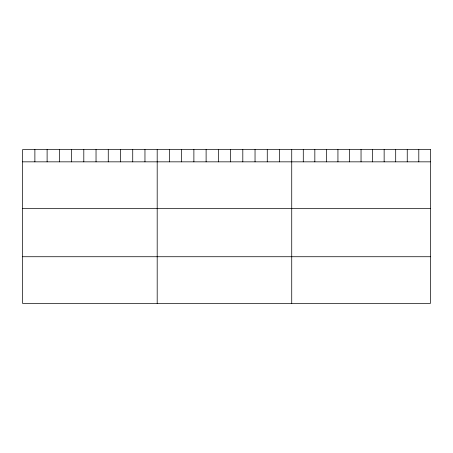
<?xml version="1.0" encoding="UTF-8"?>
<svg xmlns="http://www.w3.org/2000/svg" width="453" height="453" viewBox="0 0 453 453"><rect width="100%" height="100%" fill="white"/><g stroke="black" fill="none" stroke-linecap="round" stroke-linejoin="round"><path stroke-width="0.68" d="M22.65 161.84L430.35 161.84M22.65 208.578L430.35 208.578M22.65 256.732L430.35 256.732M418.799 149.53L418.799 161.84M407.247 149.53L407.247 161.84M395.695 149.53L395.695 161.84M384.144 149.53L384.144 161.84M372.593 149.53L372.593 161.84M361.041 149.53L361.041 161.84M349.49 149.53L349.49 161.84M337.938 149.53L337.938 161.84M326.387 149.53L326.387 161.84M314.835 149.53L314.835 161.84M303.284 149.53L303.284 161.84M291.732 149.53L291.732 303.47M279.501 149.53L279.501 161.84M267.27 149.53L267.27 161.84M255.039 149.53L255.039 161.84M242.808 149.53L242.808 161.84M230.577 149.53L230.577 161.84M218.346 149.53L218.346 161.84M206.115 149.53L206.115 161.84M193.884 149.53L193.884 161.84M181.653 149.53L181.653 161.84M169.422 149.53L169.422 161.84M157.191 149.53L157.191 303.47M144.96 149.53L144.96 161.84M132.729 149.53L132.729 161.84M120.498 149.53L120.498 161.84M108.267 149.53L108.267 161.84M96.036 149.53L96.036 161.84M83.805 149.53L83.805 161.84M71.574 149.53L71.574 161.84M59.343 149.53L59.343 161.84M47.112 149.53L47.112 161.84M34.881 149.53L34.881 161.84M430.35 149.53L22.65 149.53L22.65 303.47L430.35 303.47L430.35 149.53"/></g></svg>
